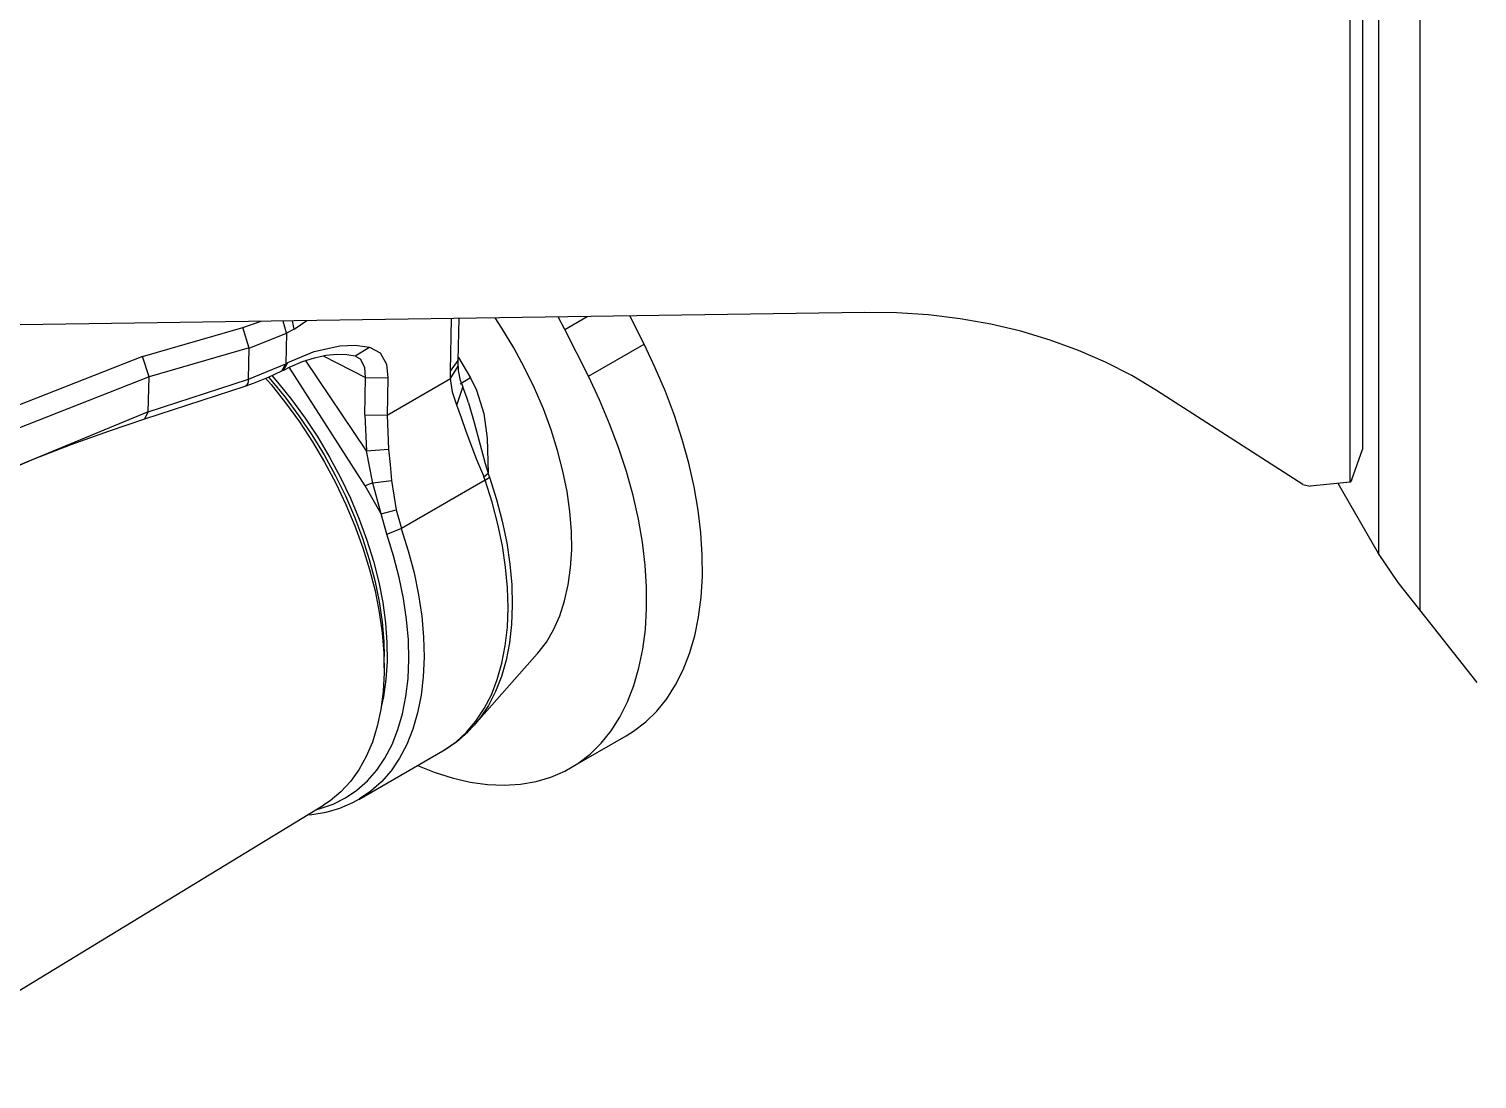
# Model space of a CAD drawing. Extents: x 0 to 258, y 0 to 184.
# Drawn here: x 132.5 to 146.28, y 90.64 to 100.63 of the extents above; entities that cross this region are included whole.
import ezdxf

# ---------------------------------------------------------------- set-up
doc = ezdxf.new("R2010")
doc.units = 0

msp = doc.modelspace()

# ---------------------------------------------------------------- linework, layer by layer
for p, q in [((145.344035, 107.809997), (145.343506, 95.638915)), ((145.071779, 96.318893), (145.072308, 107.413652)), ((145.190577, 107.480327), (145.190048, 96.629514)), ((145.73747, 107.452017), (145.736941, 95.103928)), ((140.451896, 97.933643), (132.104831, 97.811406)), ((134.533994, 97.78999), (134.709288, 97.849585)), ((134.9499, 97.736447), (134.919325, 97.852657)), ((135.022277, 97.773954), (135.008862, 97.853964)), ((135.022277, 97.773954), (135.142934, 97.855925)), ((136.510403, 97.37405), (136.521515, 97.875964)), ((136.583692, 97.47565), (136.592423, 97.877022)), ((137.000442, 97.784466), (136.936471, 97.882158)), ((137.54012, 97.886725), (137.538003, 97.890958)), ((137.599389, 97.771583), (137.54012, 97.886725)), ((137.599426, 97.771454), (137.813209, 97.895014)), ((138.352959, 97.632283), (138.218286, 97.900835)), ((140.758235, 97.929947), (140.452023, 97.933545)), ((141.061214, 97.910156), (140.758235, 97.929947)), ((141.359762, 97.874247), (141.061214, 97.910156)), ((141.652708, 97.82237), (141.359762, 97.874247)), ((133.58041, 97.514808), (134.533968, 97.789975)), ((134.596004, 97.595697), (134.533994, 97.78999)), ((134.596004, 97.595697), (134.9499, 97.736447)), ((134.949892, 97.736529), (134.943542, 97.446281)), ((135.022388, 97.773835), (134.949892, 97.736529)), ((137.112845, 97.598578), (137.000442, 97.784466)), ((137.822734, 97.326161), (137.599426, 97.771454)), ((141.938892, 97.754727), (141.652708, 97.82237)), ((142.217191, 97.671587), (141.938892, 97.754727)), ((134.59588, 97.595771), (133.642323, 97.320604)), ((134.58953, 97.298909), (134.59588, 97.595771)), ((135.212745, 97.562203), (135.4586, 97.616596)), ((135.4586, 97.616596), (135.603536, 97.621914)), ((135.603518, 97.522484), (135.741355, 97.604759)), ((135.603536, 97.621914), (135.741355, 97.604769)), ((135.741355, 97.604759), (135.840825, 97.550127)), ((137.216453, 97.407716), (137.112845, 97.598578)), ((137.822734, 97.326161), (138.352959, 97.632283)), ((138.459691, 97.408054), (138.353091, 97.63228)), ((142.486507, 97.573273), (142.217191, 97.671587)), ((142.745777, 97.460177), (142.486507, 97.573273)), ((133.58031, 97.514885), (131.342147, 96.635385)), ((133.64232, 97.320591), (133.58031, 97.514885)), ((134.589403, 97.298848), (134.943449, 97.446292)), ((134.906421, 97.377421), (134.943449, 97.446292)), ((134.925445, 97.387292), (134.963489, 97.456677)), ((134.943542, 97.446281), (134.963386, 97.4566)), ((134.963489, 97.456677), (135.212745, 97.562203)), ((134.985701, 97.416926), (135.103295, 97.466435)), ((135.103295, 97.466435), (135.217039, 97.502812)), ((135.711015, 96.615393), (135.131983, 97.47892)), ((135.217039, 97.502812), (135.325793, 97.526016)), ((135.298348, 97.5201), (135.703689, 97.315313)), ((135.325793, 97.526016), (135.428205, 97.536149)), ((135.428205, 97.536149), (135.525381, 97.533768)), ((135.525381, 97.533768), (135.60319, 97.521148)), ((135.603147, 97.522111), (135.614392, 97.518962)), ((135.652982, 97.490681), (135.613151, 97.512615)), ((135.614392, 97.518962), (135.615715, 97.517904)), ((135.695169, 97.410417), (135.652982, 97.490681)), ((135.840825, 97.550127), (135.900875, 97.441077)), ((135.900875, 97.441077), (135.915718, 97.312214)), ((136.510408, 97.374135), (136.583626, 97.475769)), ((136.583562, 97.446922), (136.584885, 97.476608)), ((136.584356, 97.422871), (136.583562, 97.446922)), ((136.58438, 97.509652), (136.586497, 97.506185)), ((136.586497, 97.506185), (136.701715, 97.311667)), ((142.993983, 97.332743), (142.745777, 97.460177)), ((133.64232, 97.320591), (131.430734, 96.453219)), ((133.634915, 96.988023), (133.642323, 97.320604)), ((133.634915, 96.988023), (134.58953, 97.298909)), ((134.589403, 97.298848), (134.586757, 97.277734)), ((134.635716, 97.259888), (134.779718, 97.317144)), ((134.750918, 97.309182), (134.804144, 97.246738)), ((134.778879, 97.317284), (134.80068, 97.292387)), ((134.779718, 97.317144), (134.906437, 97.377429)), ((134.80068, 97.292387), (134.93802, 97.12622)), ((134.809793, 97.333836), (134.863789, 97.271527)), ((134.9065, 97.37749), (134.926609, 97.387808)), ((134.926273, 97.386083), (134.985701, 97.416926)), ((135.698715, 96.283561), (134.976435, 97.412134)), ((135.70361, 97.315299), (135.695169, 97.410417)), ((135.695752, 96.960242), (135.703689, 97.315313)), ((135.70361, 97.315299), (135.915705, 97.312204)), ((135.91562, 97.312138), (135.907683, 96.957332)), ((135.907683, 96.957332), (136.510932, 97.305523)), ((136.510932, 97.305523), (136.510403, 97.37405)), ((136.510977, 97.30547), (136.584065, 97.422424)), ((136.530429, 97.174213), (136.510982, 97.30547)), ((136.587491, 97.382138), (136.585904, 97.422778)), ((136.607124, 97.286201), (136.587491, 97.382138)), ((136.701768, 97.311656), (136.603634, 97.250614)), ((136.701768, 97.311656), (136.758063, 97.195131)), ((137.310592, 97.213115), (137.216453, 97.407716)), ((137.929361, 97.101905), (137.822758, 97.326129)), ((138.55597, 97.18142), (138.459691, 97.408054)), ((143.230144, 97.191475), (142.993983, 97.332743)), ((133.601842, 96.921878), (134.556457, 97.232763)), ((134.564241, 97.236512), (134.556357, 97.232649)), ((134.556404, 97.232662), (134.635716, 97.259888)), ((134.574004, 97.246037), (134.564241, 97.236512)), ((134.581598, 97.259927), (134.574004, 97.246037)), ((134.586757, 97.277734), (134.581598, 97.259927)), ((134.804144, 97.246738), (134.9421, 97.07368)), ((134.863789, 97.271527), (134.998771, 97.104591)), ((136.571492, 97.052473), (136.530429, 97.174213)), ((136.571492, 97.052473), (136.629044, 97.221407)), ((136.630275, 97.221865), (136.607124, 97.286201)), ((136.627613, 97.22509), (136.628936, 97.221386)), ((136.670031, 97.115338), (136.628875, 97.225511)), ((136.758063, 97.195131), (136.826794, 96.971902)), ((137.394652, 97.016043), (137.310592, 97.213115)), ((138.641436, 96.953535), (138.55597, 97.18142)), ((144.62093, 96.295874), (143.230017, 97.191488)), ((134.93802, 97.12622), (135.068859, 96.951328)), ((134.9421, 97.07368), (135.073286, 96.892316)), ((134.998771, 97.104591), (135.127141, 96.929268)), ((136.616868, 96.931591), (136.571513, 97.052486)), ((136.683075, 97.073595), (136.670031, 97.115338)), ((136.681061, 97.073042), (136.735825, 96.886474)), ((137.468087, 96.817772), (137.394652, 97.016043)), ((138.025638, 96.875271), (137.929361, 97.101905)), ((133.634925, 96.987963), (131.422321, 96.074805)), ((133.265043, 96.808165), (133.601924, 96.92178)), ((133.602003, 96.921804), (133.634925, 96.987963)), ((135.068859, 96.951328), (135.192353, 96.76884)), ((135.073286, 96.892316), (135.196891, 96.703771)), ((135.127141, 96.929268), (135.248072, 96.746679)), ((135.695717, 96.960356), (135.907815, 96.95726)), ((135.695717, 96.960356), (135.71101, 96.615393)), ((135.907815, 96.957271), (135.922235, 96.631834)), ((136.661424, 96.80077), (136.616868, 96.931591)), ((136.735825, 96.886474), (136.841362, 96.497534)), ((136.826794, 96.971902), (136.861547, 96.735926)), ((138.715654, 96.725554), (138.641436, 96.953535)), ((132.902655, 96.676871), (133.265043, 96.808165)), ((135.192353, 96.76884), (135.307696, 96.579944)), ((135.248072, 96.746679), (135.360784, 96.558005)), ((136.761243, 96.532142), (136.661424, 96.80077)), ((137.530426, 96.619592), (137.468087, 96.817772)), ((138.111106, 96.647383), (138.025638, 96.875271)), ((132.549579, 96.539227), (132.902655, 96.676871)), ((135.196891, 96.703771), (135.312149, 96.509205)), ((135.711015, 96.615393), (135.922248, 96.631823)), ((135.771158, 96.310691), (135.711097, 96.615491)), ((135.922248, 96.631834), (135.935715, 96.486985)), ((136.861547, 96.735926), (136.867923, 96.403393)), ((137.581257, 96.422787), (137.530426, 96.619592)), ((138.185321, 96.419406), (138.111106, 96.647383)), ((138.778247, 96.498645), (138.715654, 96.725554)), ((145.087559, 96.344163), (145.19017, 96.629387)), ((132.206262, 96.395413), (132.549579, 96.539227)), ((135.307696, 96.579944), (135.414143, 96.385862)), ((135.312149, 96.509205), (135.418355, 96.309818)), ((135.360784, 96.558005), (135.464554, 96.364457)), ((135.935715, 96.486985), (135.949844, 96.335022)), ((136.827405, 96.375813), (136.761243, 96.532142)), ((136.841362, 96.497534), (136.867912, 96.403393)), ((138.828893, 96.273962), (138.778247, 96.498645)), ((135.414143, 96.385862), (135.511001, 96.187853)), ((135.464554, 96.364457), (135.558713, 96.167282)), ((135.771163, 96.310794), (135.949857, 96.33503)), ((135.949751, 96.335033), (135.994201, 96.055104)), ((136.842454, 96.338208), (136.043149, 95.876775)), ((136.829786, 96.370415), (136.827405, 96.375813)), ((136.842454, 96.338208), (136.829754, 96.370487)), ((136.829786, 96.370415), (136.867912, 96.403393)), ((136.842433, 96.338205), (136.882779, 96.364677)), ((136.908574, 96.127896), (136.842438, 96.338208)), ((136.867854, 96.403295), (136.882671, 96.364666)), ((136.882779, 96.364677), (136.948838, 96.154574)), ((137.620257, 96.228633), (137.581257, 96.422787)), ((138.247914, 96.192494), (138.185321, 96.419406)), ((145.087654, 96.344293), (145.071779, 96.318893)), ((135.418355, 96.309818), (135.514853, 96.106838)), ((135.849739, 96.018062), (135.698662, 96.283439)), ((135.771163, 96.310794), (135.698715, 96.283561)), ((135.849739, 96.018062), (135.771158, 96.310691)), ((137.64717, 96.038387), (137.620257, 96.228633)), ((138.29856, 95.96781), (138.247914, 96.192494)), ((138.867334, 96.052646), (138.828893, 96.273962)), ((144.620956, 96.2958), (144.692288, 96.280375)), ((145.071779, 96.318893), (144.692367, 96.280264)), ((145.343506, 95.638915), (144.957479, 96.307251)), ((135.511001, 96.187853), (135.597647, 95.987204)), ((135.514853, 96.106838), (135.601047, 95.901519)), ((135.558713, 96.167282), (135.642655, 95.967749)), ((135.849644, 96.017978), (135.994188, 96.055141)), ((135.994201, 96.055104), (136.043149, 95.876775)), ((136.963062, 95.918949), (136.908574, 96.127896)), ((136.948838, 96.154574), (137.003239, 95.945842)), ((138.893369, 95.835831), (138.867334, 96.052646)), ((135.597647, 95.987204), (135.673513, 95.785213)), ((135.642655, 95.967749), (135.715841, 95.767142)), ((135.903714, 95.824123), (135.849739, 96.018062)), ((137.005583, 95.712604), (136.963062, 95.918949)), ((137.003239, 95.945842), (137.045659, 95.739716)), ((137.661828, 95.853288), (137.64717, 96.038387)), ((138.337004, 95.746497), (138.29856, 95.96781)), ((135.601047, 95.901519), (135.676405, 95.695123)), ((135.673513, 95.785213), (135.738111, 95.583191)), ((135.968468, 95.61773), (135.903568, 95.824237)), ((135.903592, 95.824226), (136.043062, 95.876738)), ((136.043062, 95.876738), (136.109625, 95.664934)), ((137.664209, 95.674533), (137.661828, 95.853288)), ((138.90689, 95.624619), (138.893369, 95.835831)), ((135.676405, 95.695123), (135.740463, 95.488928)), ((135.715841, 95.767142), (135.777799, 95.566752)), ((136.109625, 95.664934), (136.164373, 95.454524)), ((137.035883, 95.510079), (137.005583, 95.712604)), ((137.045659, 95.739716), (137.075851, 95.537418)), ((137.654129, 95.503282), (137.664209, 95.674533)), ((138.363039, 95.529682), (138.337004, 95.746497)), ((145.530378, 95.363905), (145.34353, 95.638867)), ((135.738111, 95.583191), (135.79102, 95.382449)), ((135.777799, 95.566752), (135.828128, 95.367871)), ((136.021847, 95.412583), (135.968468, 95.61773)), ((137.053795, 95.312568), (137.035883, 95.510079)), ((137.075851, 95.537418), (137.093631, 95.34015)), ((137.631745, 95.340645), (137.654129, 95.503282)), ((138.376559, 95.31847), (138.363039, 95.529682)), ((138.907683, 95.420086), (138.90689, 95.624619)), ((135.740463, 95.488928), (135.792827, 95.284199)), ((135.79102, 95.382449), (135.831898, 95.184287)), ((135.828128, 95.367871), (135.866508, 95.171772)), ((136.063387, 95.21002), (136.021847, 95.412583)), ((136.164373, 95.454524), (136.206979, 95.246771)), ((138.895989, 95.223276), (138.907683, 95.420086)), ((145.737018, 95.103833), (145.530378, 95.363905)), ((135.792827, 95.284199), (135.833173, 95.082203)), ((136.206979, 95.246771), (136.237186, 95.042918)), ((137.059193, 95.121242), (137.053795, 95.312568)), ((137.093631, 95.34015), (137.098896, 95.149084)), ((137.597201, 95.187679), (137.631745, 95.340645)), ((138.377353, 95.113937), (138.376559, 95.31847)), ((135.831898, 95.184287), (135.860478, 94.989991)), ((135.866508, 95.171772), (135.892702, 94.979725)), ((136.09284, 95.011263), (136.063387, 95.21002)), ((137.052049, 94.93723), (137.059193, 95.121242)), ((137.098896, 95.149084), (137.09162, 94.96535)), ((137.550722, 95.045373), (137.597201, 95.187679)), ((138.365659, 94.917127), (138.377353, 95.113937)), ((138.871753, 95.035189), (138.895989, 95.223276)), ((146.28013, 94.41072), (145.736941, 95.103928)), ((135.833173, 95.082203), (135.861253, 94.884181)), ((135.860478, 94.989991), (135.876565, 94.800822)), ((135.892702, 94.979725), (135.906513, 94.792964)), ((136.110038, 94.817501), (136.09284, 95.011263)), ((136.237186, 95.042918), (136.254807, 94.844184)), ((137.09162, 94.96535), (137.071829, 94.790037)), ((137.492606, 94.914651), (137.550722, 95.045373)), ((138.83509, 94.856786), (138.871753, 95.035189)), ((135.861253, 94.884181), (135.87689, 94.691361)), ((136.114854, 94.62989), (136.110038, 94.817501)), ((136.254807, 94.844184), (136.259755, 94.651766)), ((137.032417, 94.761618), (137.052049, 94.93723)), ((137.423232, 94.796361), (137.492606, 94.914651)), ((138.341423, 94.72904), (138.365659, 94.917127)), ((138.786192, 94.688977), (138.83509, 94.856786)), ((135.876565, 94.800822), (135.880401, 94.657889)), ((135.87689, 94.691361), (135.879986, 94.504923)), ((135.906513, 94.792964), (135.907836, 94.612687)), ((136.735563, 94.005115), (137.33696, 94.684564)), ((137.000408, 94.59545), (137.032417, 94.761618)), ((137.071829, 94.790037), (137.039656, 94.624189)), ((137.337071, 94.684442), (137.343051, 94.691268)), ((137.343051, 94.691268), (137.423232, 94.796361)), ((138.30476, 94.550637), (138.341423, 94.72904)), ((138.725306, 94.532614), (138.786192, 94.688977)), ((135.88043, 94.551479), (135.88043, 94.657841)), ((135.907836, 94.612687), (135.896723, 94.440057)), ((136.107287, 94.449564), (136.114854, 94.62989)), ((136.259755, 94.651766), (136.251976, 94.466815)), ((136.956209, 94.4397), (137.000408, 94.59545)), ((137.039656, 94.624189), (136.995291, 94.468786)), ((138.255862, 94.382825), (138.30476, 94.550637)), ((135.879986, 94.504923), (135.87054, 94.326022)), ((135.896723, 94.440057), (135.873229, 94.276185)), ((136.087363, 94.277596), (136.107287, 94.449564)), ((136.251976, 94.466815), (136.231551, 94.290436)), ((136.90008, 94.295291), (136.956209, 94.4397)), ((136.995291, 94.468786), (136.93899, 94.32475)), ((138.652744, 94.388493), (138.725306, 94.532614)), ((135.87054, 94.326022), (135.848606, 94.15576)), ((135.873229, 94.276185), (135.852353, 94.178808)), ((136.055203, 94.11502), (136.087363, 94.277596)), ((136.231551, 94.290436), (136.198565, 94.123693)), ((136.832358, 94.163081), (136.90008, 94.295291)), ((136.93899, 94.32475), (136.871093, 94.19294)), ((138.194976, 94.226462), (138.255862, 94.382825)), ((138.568877, 94.257352), (138.652744, 94.388493)), ((135.848606, 94.15576), (135.814298, 93.995188)), ((136.198565, 94.123693), (136.153231, 93.967578)), ((136.753441, 94.043844), (136.832358, 94.163081)), ((136.871093, 94.19294), (136.791998, 94.074131)), ((138.122414, 94.082344), (138.194976, 94.226462)), ((138.36899, 94.036611), (138.474132, 94.139859)), ((138.474132, 94.139859), (138.568877, 94.257352)), ((135.814298, 93.995188), (135.76784, 93.845293)), ((136.011002, 93.962811), (136.055203, 94.11502)), ((136.663792, 93.938292), (136.753441, 94.043844)), ((136.675206, 93.941525), (136.732031, 94.003813)), ((136.791998, 94.074131), (136.735608, 94.005123)), ((138.038549, 93.951203), (138.122414, 94.082344)), ((138.253986, 93.948134), (138.36899, 94.036611)), ((135.955027, 93.821878), (136.011002, 93.962811)), ((136.153231, 93.967578), (136.095822, 93.823034)), ((136.454488, 93.770639), (136.563946, 93.847042)), ((136.460703, 93.774356), (136.5725, 93.851575)), ((136.563946, 93.847042), (136.663792, 93.938292)), ((136.5725, 93.851575), (136.675206, 93.941525)), ((137.653401, 93.598186), (138.18389, 93.904309)), ((137.943802, 93.83371), (138.038549, 93.951203)), ((138.183827, 93.904245), (138.253986, 93.948134)), ((135.638337, 93.299207), (136.437642, 93.76064)), ((135.76784, 93.845293), (135.709518, 93.707001)), ((135.887617, 93.693068), (135.955027, 93.821878)), ((136.095822, 93.823034), (136.026681, 93.690922)), ((136.430633, 93.758402), (136.460703, 93.774356)), ((136.437767, 93.76077), (136.454488, 93.770639)), ((137.723656, 93.641983), (137.83866, 93.730459)), ((137.83866, 93.730459), (137.943802, 93.83371)), ((135.639692, 93.581163), (135.558793, 93.468556)), ((135.709518, 93.707001), (135.639692, 93.581163)), ((135.720157, 93.474832), (135.809168, 93.577157)), ((135.809168, 93.577157), (135.887617, 93.693068)), ((135.946222, 93.572037), (135.854927, 93.46709)), ((136.026681, 93.690922), (135.946222, 93.572037)), ((136.197382, 93.621999), (136.355614, 93.558515)), ((137.599379, 93.568727), (137.723656, 93.641983)), ((135.558793, 93.468556), (135.467318, 93.369877)), ((135.621113, 93.386713), (135.720157, 93.474832)), ((135.854927, 93.46709), (135.753346, 93.376712)), ((136.355614, 93.558515), (136.528048, 93.503362)), ((136.528048, 93.503362), (136.697301, 93.46414)), ((136.697301, 93.46414), (136.86251, 93.441042)), ((136.86251, 93.441042), (137.022831, 93.43419)), ((137.022831, 93.43419), (137.177451, 93.443635)), ((137.177451, 93.443635), (137.325578, 93.4693)), ((137.325578, 93.4693), (137.46646, 93.511069)), ((137.46646, 93.511069), (137.599379, 93.568727)), ((135.467318, 93.369877), (135.365835, 93.285729)), ((135.395368, 93.255107), (135.512634, 93.313323)), ((135.512634, 93.313323), (135.621113, 93.386713)), ((135.581626, 93.268656), (135.644523, 93.305084)), ((135.642081, 93.301464), (135.638403, 93.299348)), ((135.644833, 93.303052), (135.642081, 93.301464)), ((135.753346, 93.376712), (135.644838, 93.303052)), ((131.025862, 90.637238), (135.303375, 93.244174)), ((135.192478, 93.1543), (135.329299, 93.177928)), ((135.237727, 93.204235), (135.270016, 93.212411)), ((135.270016, 93.212411), (135.395368, 93.255107)), ((135.365835, 93.285729), (135.303407, 93.244264)), ((135.329299, 93.177928), (135.459251, 93.216194)), ((135.459251, 93.216194), (135.581626, 93.268656)), ((135.151891, 93.151919), (135.192478, 93.1543))]:
    msp.add_line(p, q)

doc.saveas('drawing.dxf')
